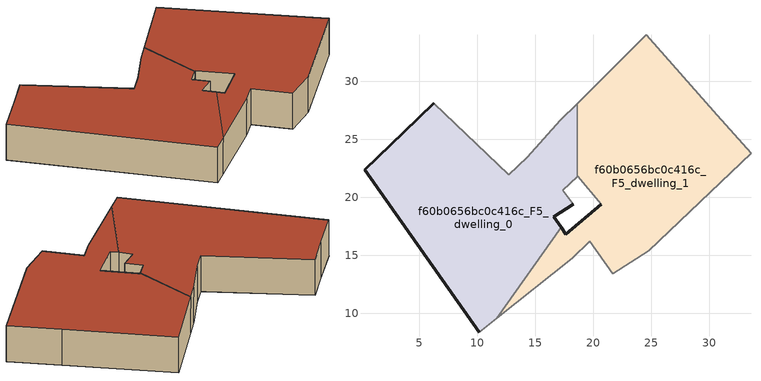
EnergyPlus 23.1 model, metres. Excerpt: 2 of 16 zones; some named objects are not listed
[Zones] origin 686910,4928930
f60b0656bc0c416c_F5_dwelling_0
 floor to f60b0656bc0c416c_F4_dwelling_0 (EU_floor_Construction): 11.68,9.58 17.25,17.41 16.61,18.34 18.29,19.43 17.39,20.63 18.6,21.77 18.6,28.09 17.16,26.65 14.31,23.48 12.7,21.95 6.26,28.1 3.68,25.62 0.28,22.37 10.19,8.39 z15
 wall outside (EU_wall_Construction): 18.29,19.43 16.61,18.34 17.25,17.41 / 10.19,8.39 0.28,22.37 3.68,25.62 6.26,28.1 z15:18
 wall adiabatic (EU_wall_Construction): 6.26,28.1 12.7,21.95 14.31,23.48 17.16,26.65 18.6,28.09 / 18.6,21.77 17.39,20.63 18.29,19.43 / 11.68,9.58 10.19,8.39 z15:18
 wall to f60b0656bc0c416c_F5_dwelling_1 (EU_wall_Construction): 18.6,28.09 18.6,21.77 / 17.25,17.41 11.68,9.58 z15:18
 roof outside (EU_roof_Construction): 18.6,28.09 18.6,21.77 17.39,20.63 18.29,19.43 16.61,18.34 17.25,17.41 11.68,9.58 10.19,8.39 0.28,22.37 3.68,25.62 6.26,28.1 12.7,21.95 14.31,23.48 17.16,26.65 z18
f60b0656bc0c416c_F5_dwelling_1
 floor to f60b0656bc0c416c_F4_dwelling_1 (EU_floor_Construction): 24.77,15.39 33.6,23.81 30.67,27.1 24.55,34.01 18.6,28.09 18.6,21.77 18.67,21.83 20.69,19.41 17.65,16.84 17.25,17.41 11.68,9.58 18.17,14.76 19.71,16.21 21.69,13.42 z15
 wall outside (EU_wall_Construction): 17.25,17.41 17.65,16.84 20.69,19.41 z15:18
 wall adiabatic (EU_wall_Construction): 20.69,19.41 18.67,21.83 18.6,21.77 / 18.6,28.09 24.55,34.01 30.67,27.1 33.6,23.81 24.77,15.39 21.69,13.42 19.71,16.21 18.17,14.76 11.68,9.58 z15:18
 roof outside (EU_roof_Construction): 30.67,27.1 33.6,23.81 24.77,15.39 21.69,13.42 19.71,16.21 18.17,14.76 11.68,9.58 17.25,17.41 17.65,16.84 20.69,19.41 18.67,21.83 18.6,21.77 18.6,28.09 24.55,34.01 z18
[Building]
EU S2 Campaign: North Axis=0; Terrain=City; Solar Distribution=FullExterior
[Site:Location]
Bologna: Latitude=44.5; Longitude=11.25; Time Zone=1; Elevation=37
[SizingPeriod:WeatherFileDays]
AnnualSizingPeriod: Begin Month=1; Begin Day of Month=1; End Month=12; End Day of Month=31; Day of Week for Start Day=Monday; Use Weather File Daylight Saving Period=No; Use Weather File Rain and Snow Indicators=No
[MATERIAL]
EU_InternalMass_Material: Roughness=MediumRough; Thickness=0.1; Conductivity=1; Density=1800; Specific Heat=900; Thermal Absorptance=0.9; Solar Absorptance=0.7; Visible Absorptance=0.7
[MATERIAL:NOMASS] Roughness=MediumRough; Thermal Absorptance=0.9; Solar Absorptance=0.7; Visible Absorptance=0.7
Name | Thermal Resistance
EU_wall_NoMass | 0.905828
EU_roof_NoMass | 0.37593
EU_floor_NoMass | 0.67114
[CONSTRUCTION]
EU_wall_Construction: EU_wall_NoMass
EU_roof_Construction: EU_roof_NoMass
EU_floor_Construction: EU_floor_NoMass
EU_InternalMass_Construction: EU_InternalMass_Material
[ZONE] Type=1; Multiplier=1; Ceiling Height=autocalculate; Floor Area=autocalculate; Part of Total Floor Area=Yes
Name | Volume
f60b0656bc0c416c_F5_dwelling_0 | 571.854
f60b0656bc0c416c_F5_dwelling_1 | 571.834
[INTERNALMASS] Construction=EU_InternalMass_Construction
Name | Zone or ZoneList | Surface Area
f60b0656bc0c416c_F5_dwelling_0_EU_InternalMass | f60b0656bc0c416c_F5_dwelling_0 | 190.618
f60b0656bc0c416c_F5_dwelling_1_EU_InternalMass | f60b0656bc0c416c_F5_dwelling_1 | 190.611
[OTHEREQUIPMENT] Fuel Type=Electricity; Design Level Calculation Method=Watts/Area; Power per Zone Floor Area=1; Fraction Latent=0; Fraction Radiant=0; Fraction Lost=0; Carbon Dioxide Generation Rate=0; EndUse Subcategory=EU_Step8_InternalGains
Name | Zone or ZoneList or Space or SpaceList | Schedule
EU_Step8_InternalGain_f60b0656bc0c416c_F5_dwelling_0_f000 | f60b0656bc0c416c_F5_dwelling_0 | EU_Step8_GainSchedule_f60b0656bc0c416c_F5_dwelling_0_f000
EU_Step8_InternalGain_f60b0656bc0c416c_F5_dwelling_1_f000 | f60b0656bc0c416c_F5_dwelling_1 | EU_Step8_GainSchedule_f60b0656bc0c416c_F5_dwelling_1_f000
[ZONEVENTILATION:DESIGNFLOWRATE] Schedule=EU_AlwaysOn; Design Flow Rate Calculation Method=AirChanges/Hour; Air Changes per Hour=0.73129; Ventilation Type=Natural; Fan Pressure Rise=0; Fan Total Efficiency=1; Constant Term Coefficient=1; Temperature Term Coefficient=0; Velocity Term Coefficient=0; Velocity Squared Term Coefficient=0; Minimum Indoor Temperature=-100; Maximum Indoor Temperature=100; Delta Temperature=-100; Minimum Outdoor Temperature=-100; Maximum Outdoor Temperature=100; Maximum Wind Speed=40
Name | Zone or ZoneList or Space or SpaceList
EU_ConstantAir_f60b0656bc0c416c_F5_dwelling_0 | f60b0656bc0c416c_F5_dwelling_0
EU_ConstantAir_f60b0656bc0c416c_F5_dwelling_1 | f60b0656bc0c416c_F5_dwelling_1
[HVACTEMPLATE:ZONE:IDEALLOADSAIRSYSTEM] System Availability Schedule=EU_AlwaysOn; Maximum Heating Supply Air Temperature=50; Minimum Cooling Supply Air Temperature=13; Maximum Heating Supply Air Humidity Ratio=0.0156; Minimum Cooling Supply Air Humidity Ratio=0.0077; Heating Limit=NoLimit; Cooling Limit=NoLimit; Heating Availability Schedule=EU_AlwaysOn; Cooling Availability Schedule=EU_CoolingOff; Dehumidification Control Type=ConstantSensibleHeatRatio; Cooling Sensible Heat Ratio=0.7; Dehumidification Setpoint=60; Humidification Control Type=None; Humidification Setpoint=30; Outdoor Air Method=None; Outdoor Air Flow Rate per Person=0.00944; Outdoor Air Flow Rate per Zone Floor Area=0; Outdoor Air Flow Rate per Zone=0; Demand Controlled Ventilation Type=None; Outdoor Air Economizer Type=NoEconomizer; Heat Recovery Type=None; Sensible Heat Recovery Effectiveness=0.7; Latent Heat Recovery Effectiveness=0.65
Name | Template Thermostat
f60b0656bc0c416c_F5_dwelling_0 | EU_HeatOnly_f60b0656bc0c416c_F5_dwelling_0
f60b0656bc0c416c_F5_dwelling_1 | EU_HeatOnly_f60b0656bc0c416c_F5_dwelling_1
[SIZING:ZONE] Zone Cooling Design Supply Air Temperature Input Method=SupplyAirTemperature; Zone Cooling Design Supply Air Temperature=13; Zone Heating Design Supply Air Temperature Input Method=SupplyAirTemperature; Zone Heating Design Supply Air Temperature=50; Zone Cooling Design Supply Air Humidity Ratio=0.008; Zone Heating Design Supply Air Humidity Ratio=0.008; Cooling Design Air Flow Method=DesignDay; Cooling Design Air Flow Rate=0; Cooling Minimum Air Flow per Zone Floor Area=0.000762; Cooling Minimum Air Flow=0; Cooling Minimum Air Flow Fraction=0.2; Heating Design Air Flow Method=DesignDay; Heating Design Air Flow Rate=0; Heating Maximum Air Flow per Zone Floor Area=0.002032; Heating Maximum Air Flow=0.141576; Heating Maximum Air Flow Fraction=0.3; Account for Dedicated Outdoor Air System=No; Dedicated Outdoor Air System Control Strategy=NeutralSupplyAir; Dedicated Outdoor Air Low Setpoint Temperature for Design=autosize; Dedicated Outdoor Air High Setpoint Temperature for Design=autosize; Zone Load Sizing Method=Sensible Load Only No Latent Load; Zone Latent Cooling Design Supply Air Humidity Ratio Input Method=HumidityRatioDifference; Zone Cooling Design Supply Air Humidity Ratio Difference=0.005; Zone Latent Heating Design Supply Air Humidity Ratio Input Method=HumidityRatioDifference; Zone Humidification Design Supply Air Humidity Ratio Difference=0.005
f60b0656bc0c416c_F5_dwelling_0; f60b0656bc0c416c_F5_dwelling_1
[SCHEDULE:CONSTANT]
Name | Hourly Value
EU_AlwaysOn | 1
EU_CoolingOff | 0
[SCHEDULE:FILE] Column Number=1; Rows to Skip at Top=0; Number of Hours of Data=8760; Column Separator=Comma; Interpolate to Timestep=No; Minutes per Item=60; Adjust Schedule for Daylight Savings=Yes
Name | File
EU_Step8_GainSchedule_f60b0656bc0c416c_F5_dwelling_0_f000 | ../../schedules/f60b0656bc0c416c/f60b0656bc0c416c_F5_dwelling_0_f000_gain.csv
EU_Step8_GainSchedule_f60b0656bc0c416c_F5_dwelling_1_f000 | ../../schedules/f60b0656bc0c416c/f60b0656bc0c416c_F5_dwelling_1_f000_gain.csv
